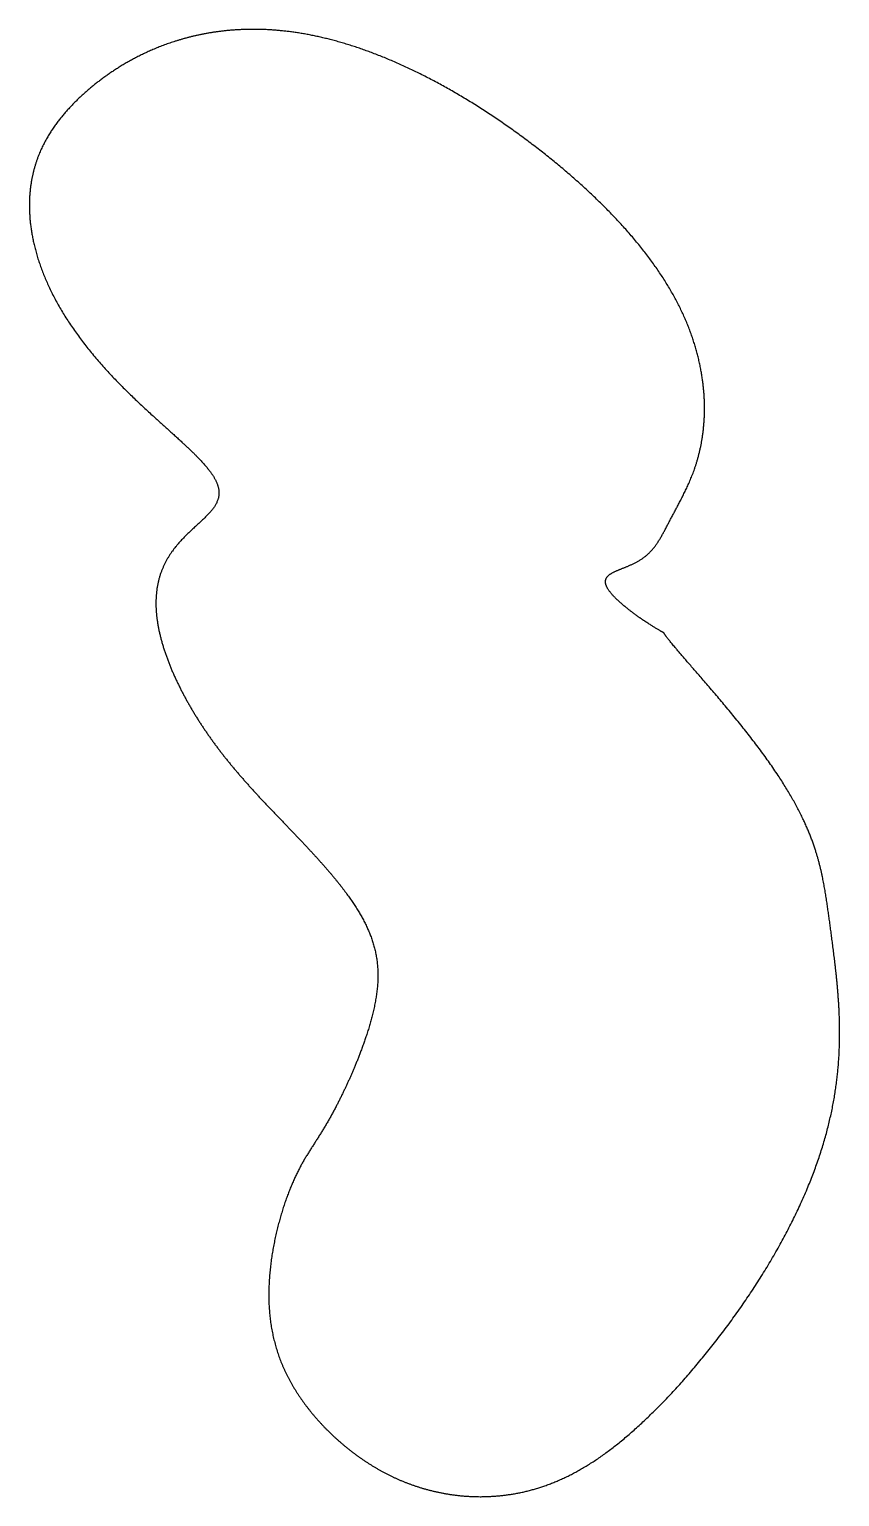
# Model space of a CAD drawing. Header units: millimetres. Extents: x -10.8 to 1.1, y -14.6 to 6.8.
import ezdxf

# ---------------------------------------------------------------- set-up
doc = ezdxf.new("R2010")
doc.units = ezdxf.units.MM
doc.layers.get('0').update_dxf_attribs({"linetype": 'CONTINUOUS'})

msp = doc.modelspace()

# ---------------------------------------------------------------- linework, layer by layer
msp.add_open_spline([(-1.5, -2), (-1.496, -2.007), (-1.484, -2.027), (-1.444, -2.082), (-1.322, -2.231), (-1.044, -2.548), (-0.678, -2.97), (-0.282, -3.449), (0.083, -3.937), (0.377, -4.399), (0.589, -4.822), (0.729, -5.206), (0.814, -5.563), (0.87, -5.909), (0.918, -6.263), (0.968, -6.64), (1.017, -7.048), (1.054, -7.493), (1.063, -7.977), (1.029, -8.495), (0.936, -9.043), (0.777, -9.612), (0.554, -10.192), (0.272, -10.771), (-0.055, -11.337), (-0.416, -11.879), (-0.796, -12.385), (-1.179, -12.845), (-1.557, -13.253), (-1.922, -13.604), (-2.273, -13.896), (-2.615, -14.133), (-2.952, -14.317), (-3.291, -14.452), (-3.638, -14.542), (-3.992, -14.587), (-4.352, -14.589), (-4.714, -14.546), (-5.071, -14.458), (-5.416, -14.326), (-5.744, -14.153), (-6.05, -13.944), (-6.332, -13.705), (-6.586, -13.443), (-6.808, -13.16), (-6.993, -12.858), (-7.136, -12.534), (-7.231, -12.185), (-7.277, -11.812), (-7.273, -11.42), (-7.225, -11.022), (-7.143, -10.64), (-7.04, -10.294), (-6.926, -10), (-6.81, -9.763), (-6.694, -9.569), (-6.575, -9.387), (-6.446, -9.184), (-6.305, -8.935), (-6.157, -8.639), (-6.009, -8.307), (-5.873, -7.956), (-5.762, -7.606), (-5.688, -7.27), (-5.664, -6.95), (-5.698, -6.642), (-5.795, -6.34), (-5.955, -6.036), (-6.17, -5.728), (-6.427, -5.418), (-6.711, -5.108), (-7.007, -4.801), (-7.3, -4.498), (-7.581, -4.195), (-7.848, -3.886), (-8.098, -3.563), (-8.33, -3.219), (-8.542, -2.85), (-8.725, -2.459), (-8.862, -2.056), (-8.932, -1.661), (-8.916, -1.292), (-8.807, -0.966), (-8.615, -0.692), (-8.376, -0.466), (-8.149, -0.271), (-7.996, -0.087), (-7.966, 0.111), (-8.08, 0.34), (-8.327, 0.609), (-8.675, 0.924), (-9.082, 1.284), (-9.499, 1.684), (-9.887, 2.114), (-10.217, 2.563), (-10.473, 3.017), (-10.65, 3.461), (-10.748, 3.884), (-10.775, 4.274), (-10.74, 4.626), (-10.653, 4.938), (-10.523, 5.216), (-10.357, 5.465), (-10.162, 5.694), (-9.941, 5.906), (-9.693, 6.105), (-9.419, 6.29), (-9.115, 6.456), (-8.779, 6.6), (-8.41, 6.714), (-8.01, 6.791), (-7.579, 6.825), (-7.121, 6.809), (-6.64, 6.739), (-6.141, 6.612), (-5.629, 6.431), (-5.112, 6.2), (-4.596, 5.925), (-4.088, 5.613), (-3.597, 5.273), (-3.129, 4.912), (-2.691, 4.537), (-2.291, 4.153), (-1.934, 3.762), (-1.625, 3.364), (-1.369, 2.962), (-1.169, 2.556), (-1.025, 2.148), (-0.938, 1.745), (-0.904, 1.354), (-0.92, 0.986), (-0.978, 0.651), (-1.07, 0.356), (-1.182, 0.101), (-1.301, -0.124), (-1.413, -0.332), (-1.515, -0.533), (-1.622, -0.724), (-1.769, -0.885), (-1.975, -1.002), (-2.216, -1.079), (-2.388, -1.167), (-2.38, -1.319), (-2.168, -1.543), (-1.862, -1.773), (-1.604, -1.937), (-1.52, -1.98), (-1.51, -1.985), (-1.504, -1.993), (-1.5, -2)], degree=5)

doc.saveas('drawing.dxf')
